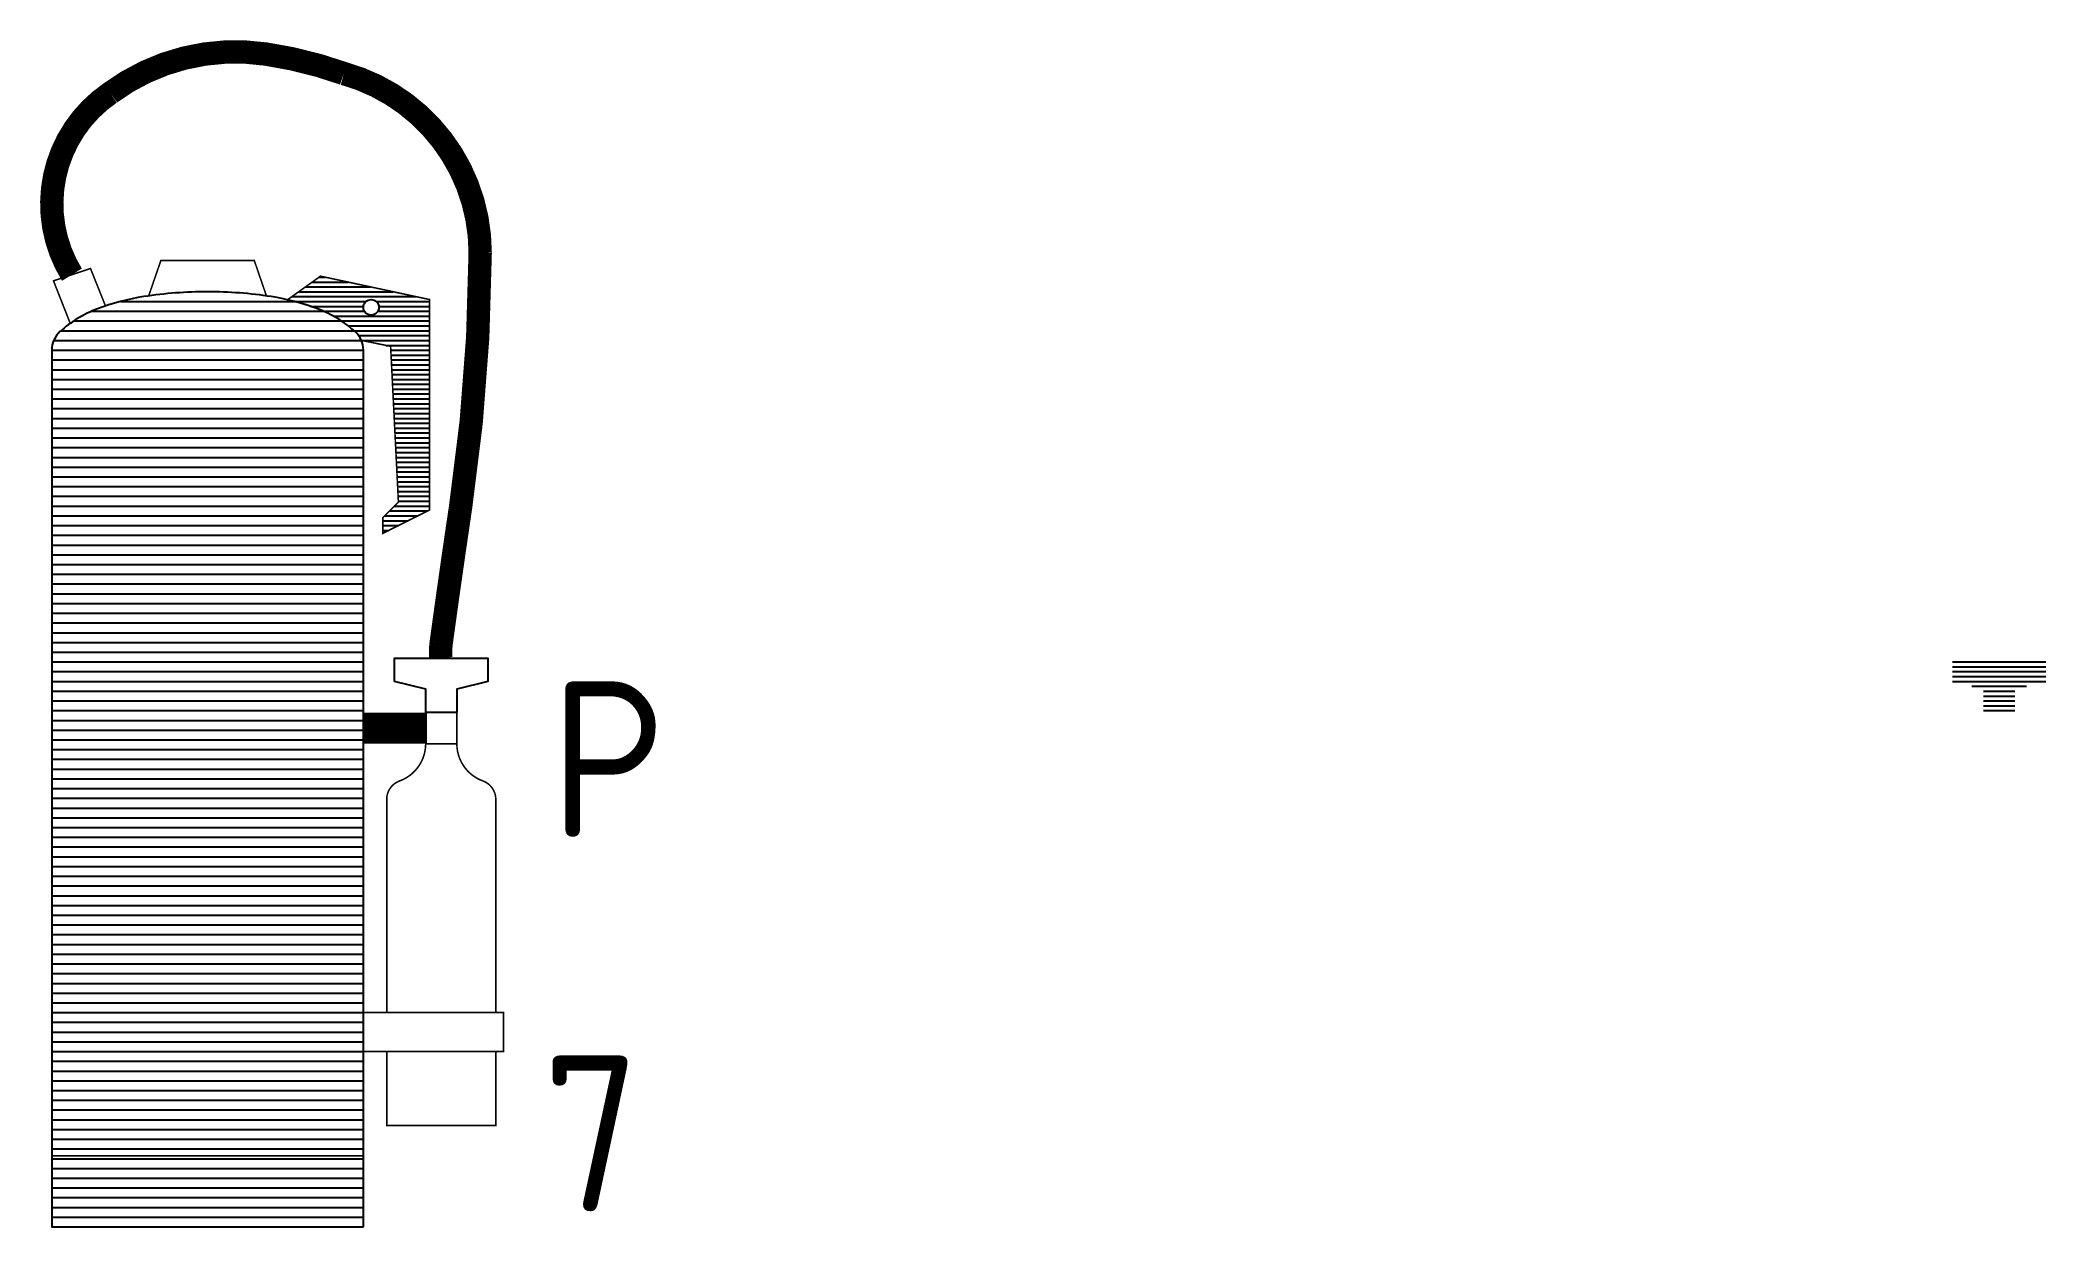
# Model space of a CAD drawing. Extents: x 170.9 to 196.6, y 10.5 to 25.7.
import ezdxf

# ---------------------------------------------------------------- set-up
doc = ezdxf.new("R2010")
doc.units = 0
doc.header["$LTSCALE"] = 2
doc.layers.get('0').update_dxf_attribs({"color": 16, "linetype": 'CONTINUOUS'})
for name, color, linetype in [('ROOD', 1, 'CONTINUOUS'), ('TXT', 7, 'CONTINUOUS'), ('VEILIG', 7, 'CONTINUOUS')]:
    doc.layers.add(name, color=color, linetype=linetype)
doc.styles.get("Standard").update_dxf_attribs({"font": 'ISO'})

# ---------------------------------------------------------------- blocks, each defined once
blk = doc.blocks.new('*X')
at = {"color": 0}
for p, q in [((154.433, 22.688), (154.508, 22.688)), ((154.083, 22.438), (155.675, 22.438)), ((154.171, 22.5), (155.383, 22.5)), ((154.258, 22.562), (155.092, 22.562)), ((154.345, 22.625), (154.8, 22.625)), ((151.511, 22.25), (154.489, 22.25)), ((151.885, 22.375), (154.115, 22.375)), ((154.115, 22.375), (155.034, 22.375)), ((154.324, 22.312), (155.001, 22.312)), ((154.489, 22.25), (155.013, 22.25)), ((154.615, 22.188), (155.85, 22.188)), ((155.166, 22.375), (155.85, 22.375)), ((155.187, 22.25), (155.85, 22.25)), ((155.199, 22.312), (155.85, 22.312)), ((151.119, 22), (154.881, 22)), ((151.282, 22.125), (154.718, 22.125)), ((154.718, 22.125), (155.85, 22.125)), ((154.805, 22.062), (155.85, 22.062)), ((154.881, 22), (155.85, 22)), ((154.939, 21.938), (155.85, 21.938)), ((151, 21.75), (155, 21.75)), ((151.025, 21.875), (154.975, 21.875)), ((154.977, 21.875), (155.85, 21.875)), ((155.288, 21.812), (155.85, 21.812)), ((155.352, 21.75), (155.85, 21.75)), ((155.356, 21.688), (155.85, 21.688)), ((151, 21.625), (155, 21.625)), ((151, 21.5), (155, 21.5)), ((151, 21.375), (155, 21.375)), ((155.359, 21.625), (155.85, 21.625)), ((155.362, 21.562), (155.85, 21.562)), ((155.365, 21.5), (155.85, 21.5)), ((155.368, 21.438), (155.85, 21.438)), ((155.371, 21.375), (155.85, 21.375)), ((151, 21.25), (155, 21.25)), ((151, 21.125), (155, 21.125)), ((155.374, 21.312), (155.85, 21.312)), ((155.378, 21.25), (155.85, 21.25)), ((155.381, 21.188), (155.85, 21.188)), ((155.384, 21.125), (155.85, 21.125)), ((151, 21), (155, 21)), ((151, 20.875), (155, 20.875)), ((155.387, 21.062), (155.85, 21.062)), ((155.39, 21), (155.85, 21)), ((155.393, 20.938), (155.85, 20.938)), ((155.396, 20.875), (155.85, 20.875)), ((151, 20.75), (155, 20.75)), ((151, 20.625), (155, 20.625)), ((155.399, 20.812), (155.85, 20.812)), ((155.403, 20.75), (155.85, 20.75)), ((155.406, 20.688), (155.85, 20.688)), ((155.409, 20.625), (155.85, 20.625)), ((151, 20.5), (155, 20.5)), ((151, 20.375), (155, 20.375)), ((155.412, 20.562), (155.85, 20.562)), ((155.415, 20.5), (155.85, 20.5)), ((155.418, 20.438), (155.85, 20.438)), ((155.421, 20.375), (155.85, 20.375)), ((151, 20.25), (155, 20.25)), ((151, 20.125), (155, 20.125)), ((155.424, 20.312), (155.85, 20.312)), ((155.428, 20.25), (155.85, 20.25)), ((155.431, 20.188), (155.85, 20.188)), ((155.434, 20.125), (155.85, 20.125)), ((151, 20), (155, 20)), ((151, 19.875), (155, 19.875)), ((155.437, 20.062), (155.85, 20.062)), ((155.44, 20), (155.85, 20)), ((155.443, 19.938), (155.85, 19.938)), ((155.446, 19.875), (155.85, 19.875)), ((151, 19.75), (155, 19.75)), ((151, 19.625), (155, 19.625)), ((155.275, 19.625), (155.7, 19.625)), ((155.338, 19.688), (155.825, 19.688)), ((155.4, 19.75), (155.85, 19.75)), ((155.449, 19.812), (155.85, 19.812)), ((151, 19.5), (155, 19.5)), ((151, 19.375), (155, 19.375)), ((155.25, 19.562), (155.575, 19.562)), ((155.25, 19.5), (155.45, 19.5)), ((155.25, 19.438), (155.325, 19.438)), ((151, 19.25), (155, 19.25)), ((151, 19.125), (155, 19.125)), ((151, 19), (155, 19)), ((151, 18.875), (155, 18.875)), ((151, 18.75), (155, 18.75)), ((151, 18.625), (155, 18.625)), ((151, 18.5), (155, 18.5)), ((151, 18.375), (155, 18.375)), ((151, 18.25), (155, 18.25)), ((151, 18.125), (155, 18.125)), ((151, 18), (155, 18)), ((151, 17.875), (155, 17.875)), ((151, 17.75), (155, 17.75)), ((151, 17.625), (155, 17.625)), ((175.4, 17.75), (176.6, 17.75)), ((175.4, 17.688), (176.6, 17.688)), ((175.4, 17.625), (176.6, 17.625)), ((175.4, 17.562), (176.6, 17.562)), ((151, 17.5), (155, 17.5)), ((151, 17.375), (155, 17.375)), ((175.4, 17.5), (176.6, 17.5)), ((175.65, 17.438), (176.35, 17.438)), ((175.8, 17.375), (176.2, 17.375)), ((175.8, 17.312), (176.2, 17.312)), ((151, 17.25), (155, 17.25)), ((151, 17.125), (155, 17.125)), ((151, 17), (155, 17)), ((175.8, 17.25), (176.2, 17.25)), ((175.8, 17.188), (176.2, 17.188)), ((175.8, 17.125), (176.2, 17.125)), ((151, 16.875), (155, 16.875)), ((151, 16.75), (155, 16.75)), ((151, 16.625), (155, 16.625)), ((151, 16.5), (155, 16.5)), ((151, 16.375), (155, 16.375)), ((151, 16.25), (155, 16.25)), ((151, 16.125), (155, 16.125)), ((151, 16), (155, 16)), ((151, 15.875), (155, 15.875)), ((151, 15.75), (155, 15.75)), ((151, 15.625), (155, 15.625)), ((151, 15.5), (155, 15.5)), ((151, 15.375), (155, 15.375)), ((151, 15.25), (155, 15.25)), ((151, 15.125), (155, 15.125)), ((151, 15), (155, 15)), ((151, 14.875), (155, 14.875)), ((151, 14.75), (155, 14.75)), ((151, 14.625), (155, 14.625)), ((151, 14.5), (155, 14.5)), ((151, 14.375), (155, 14.375)), ((151, 14.25), (155, 14.25)), ((151, 14.125), (155, 14.125)), ((151, 14), (155, 14)), ((151, 13.875), (155, 13.875)), ((151, 13.75), (155, 13.75)), ((151, 13.625), (155, 13.625)), ((151, 13.5), (155, 13.5)), ((151, 13.375), (155, 13.375)), ((151, 13.25), (155, 13.25)), ((151, 13.125), (155, 13.125)), ((151, 13), (155, 13)), ((151, 12.875), (155, 12.875)), ((151, 12.75), (155, 12.75)), ((151, 12.625), (155, 12.625)), ((151, 12.5), (155, 12.5)), ((151, 12.375), (155, 12.375)), ((151, 12.25), (155, 12.25)), ((151, 12.125), (155, 12.125)), ((151, 12), (155, 12)), ((151, 11.875), (155, 11.875)), ((151, 11.75), (155, 11.75)), ((151, 11.625), (155, 11.625)), ((151, 11.5), (155, 11.5)), ((151, 11.375), (155, 11.375)), ((151, 11.25), (155, 11.25)), ((151, 11.125), (155, 11.125)), ((151, 11), (155, 11)), ((151, 10.875), (155, 10.875)), ((151, 10.75), (155, 10.75)), ((151, 10.625), (155, 10.625)), ((151, 10.5), (155, 10.5))]:
    blk.add_line(p, q, dxfattribs=at)

msp = doc.modelspace()

# ---------------------------------------------------------------- linework, layer by layer
at = {"layer": 'VEILIG', "color": 0}
msp.add_line((175.8, 17.1), (175.8, 16.7), dxfattribs=at)
for points, const_width in [([(171.259, 22.719, -0.401039), (171.75, 25.05, -0.19819), (173.75, 25.55, -0.049364), (174.75, 25.3, -0.336167), (176.5, 23, -0.035542), (176.25, 19.75, 0.002964), (176, 18, 0.054401), (175.995, 17.8, 0.340199)], 0.3), ([(175.3, 13.25), (175.3, 15.987, -0.315578), (175.465, 16.222, 0.315578), (175.8, 16.7), (176.2, 16.7, 0.315578), (176.535, 16.222, -0.315578), (176.7, 15.987), (176.7, 13.25)], 0.02)]:
    msp.add_lwpolyline(points, format="xyb", dxfattribs=dict(at, const_width=const_width))
for points, const_width in [([(171.69, 22.317), (171.497, 22.798), (171.022, 22.64), (171.237, 22.094)], 0.02), ([(172.244, 22.446), (172.4, 22.9), (173.6, 22.9), (173.756, 22.446)], 0.02), ([(175, 21.75), (171, 21.75)], 0.024), ([(175.8, 16.9), (175, 16.9)], 0.4), ([(176.2, 17.1), (176.2, 16.7)], 0.02), ([(175, 12.75), (176.8, 12.75), (176.8, 13.25), (175, 13.25)], 0.02), ([(175.3, 12.75), (175.3, 11.8), (176.7, 11.8), (176.7, 12.75)], 0.02), ([(175, 11.412), (171, 11.412)], 0.024)]:
    msp.add_lwpolyline(points, dxfattribs=dict(at, const_width=const_width))
at = {"layer": 'VEILIG', "color": 0, "const_width": 0.02}
msp.add_lwpolyline([(175.85, 22.4), (175.85, 19.7), (175.25, 19.4), (175.25, 19.6), (175.45, 19.8), (175.35, 21.8), (174.974, 21.876, 0.108525), (174.895, 21.988, 0.094525), (174.414, 22.28, 0.033535), (174.026, 22.397), (174.45, 22.7)], format="xyb", close=True, dxfattribs=at)
at = {"layer": 'VEILIG', "color": 0}
msp.add_lwpolyline([(175, 10.5), (175, 21.75, 0.211848), (174.895, 21.988, 0.094525), (174.414, 22.28, 0.051213), (173.817, 22.437, 0.038544), (173, 22.5, 0.038544), (172.183, 22.437, 0.051213), (171.586, 22.28, 0.094525), (171.105, 21.988, 0.211848), (171, 21.75), (171, 10.5)], format="xyb", close=True, dxfattribs=at)
msp.add_lwpolyline([(175.4, 17.5), (175.4, 17.8), (176.6, 17.8), (176.6, 17.5), (176.2, 17.4), (176.2, 17.1), (175.8, 17.1), (175.8, 17.4)], close=True, dxfattribs=at)
msp.add_circle((175.1, 22.3), 0.1, dxfattribs=at)

# ---------------------------------------------------------------- block references
at = {"layer": 'ROOD', "color": 0}
msp.add_blockref('*X', (20, 0), dxfattribs=at)
at = {"layer": 'VEILIG', "color": 0}
msp.add_blockref('*X', (20, 0), dxfattribs=at)

# ---------------------------------------------------------------- texts
at = {"layer": 'TXT', "color": 0}
for s, p in [('P', (177.4, 15.5)), ('7', (177.3, 10.7))]:
    msp.add_text(s, height=2, dxfattribs=at).set_placement(p)

doc.saveas('drawing.dxf')
